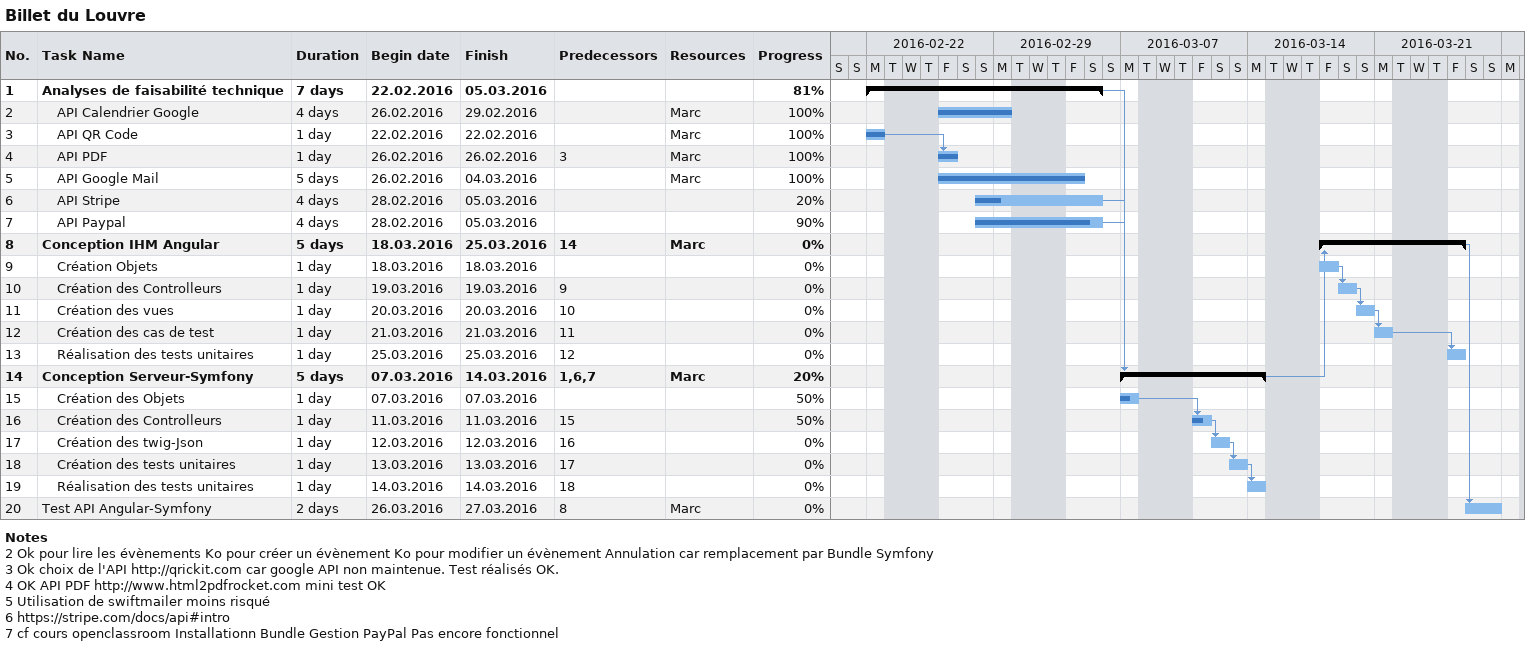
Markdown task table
Billet du Louvre

| ID | Level | Task | Duration | Start | Finish | Predecessors | Resources | % complete |
|---|---|---|---|---|---|---|---|---|
| 1 | 1 | **Analyses de faisabilité technique** | 7d | 2016-02-22 | 2016-03-05 |  |  | 81 |
| 2 | 2 | API Calendrier Google | 4d | 2016-02-26 | 2016-02-29 |  | Marc | 100 |
| 3 | 2 | API QR Code | 1d | 2016-02-22 | 2016-02-22 |  | Marc | 100 |
| 4 | 2 | API PDF | 1d | 2016-02-26 | 2016-02-26 | 3 | Marc | 100 |
| 5 | 2 | API Google Mail | 5d | 2016-02-26 | 2016-03-04 |  | Marc | 100 |
| 6 | 2 | API Stripe | 4d | 2016-02-28 | 2016-03-05 |  |  | 20 |
| 7 | 2 | API Paypal | 4d | 2016-02-28 | 2016-03-05 |  |  | 90 |
| 8 | 1 | **Conception IHM Angular** | 5d | 2016-03-18 | 2016-03-25 | 14 | Marc | 0 |
| 9 | 2 | Création Objets | 1d | 2016-03-18 | 2016-03-18 |  |  | 0 |
| 10 | 2 | Création des Controlleurs | 1d | 2016-03-19 | 2016-03-19 | 9 |  | 0 |
| 11 | 2 | Création des vues | 1d | 2016-03-20 | 2016-03-20 | 10 |  | 0 |
| 12 | 2 | Création des cas de test | 1d | 2016-03-21 | 2016-03-21 | 11 |  | 0 |
| 13 | 2 | Réalisation des tests unitaires | 1d | 2016-03-25 | 2016-03-25 | 12 |  | 0 |
| 14 | 1 | **Conception Serveur-Symfony** | 5d | 2016-03-07 | 2016-03-14 | 1, 6, 7 | Marc | 20 |
| 15 | 2 | Création des Objets | 1d | 2016-03-07 | 2016-03-07 |  |  | 50 |
| 16 | 2 | Création des Controlleurs | 1d | 2016-03-11 | 2016-03-11 | 15 |  | 50 |
| 17 | 2 | Création des twig-Json | 1d | 2016-03-12 | 2016-03-12 | 16 |  | 0 |
| 18 | 2 | Création des tests unitaires | 1d | 2016-03-13 | 2016-03-13 | 17 |  | 0 |
| 19 | 2 | Réalisation des tests unitaires | 1d | 2016-03-14 | 2016-03-14 | 18 |  | 0 |
| 20 | 1 | Test API Angular-Symfony | 2d | 2016-03-26 | 2016-03-27 | 8 | Marc | 0 |

Notes
- 2: Ok pour lire les évènements Ko pour créer un évènement Ko pour modifier un évènement Annulation car remplacement par Bundle Symfony
- 3: Ok choix de l'API http://qrickit.com car google API non maintenue. Test réalisés OK.
- 4: OK API PDF http://www.html2pdfrocket.com mini test OK
- 5: Utilisation de swiftmailer moins risqué
- 6: https://stripe.com/docs/api#intro
- 7: cf cours openclassroom Installationn Bundle Gestion PayPal Pas encore fonctionnel
